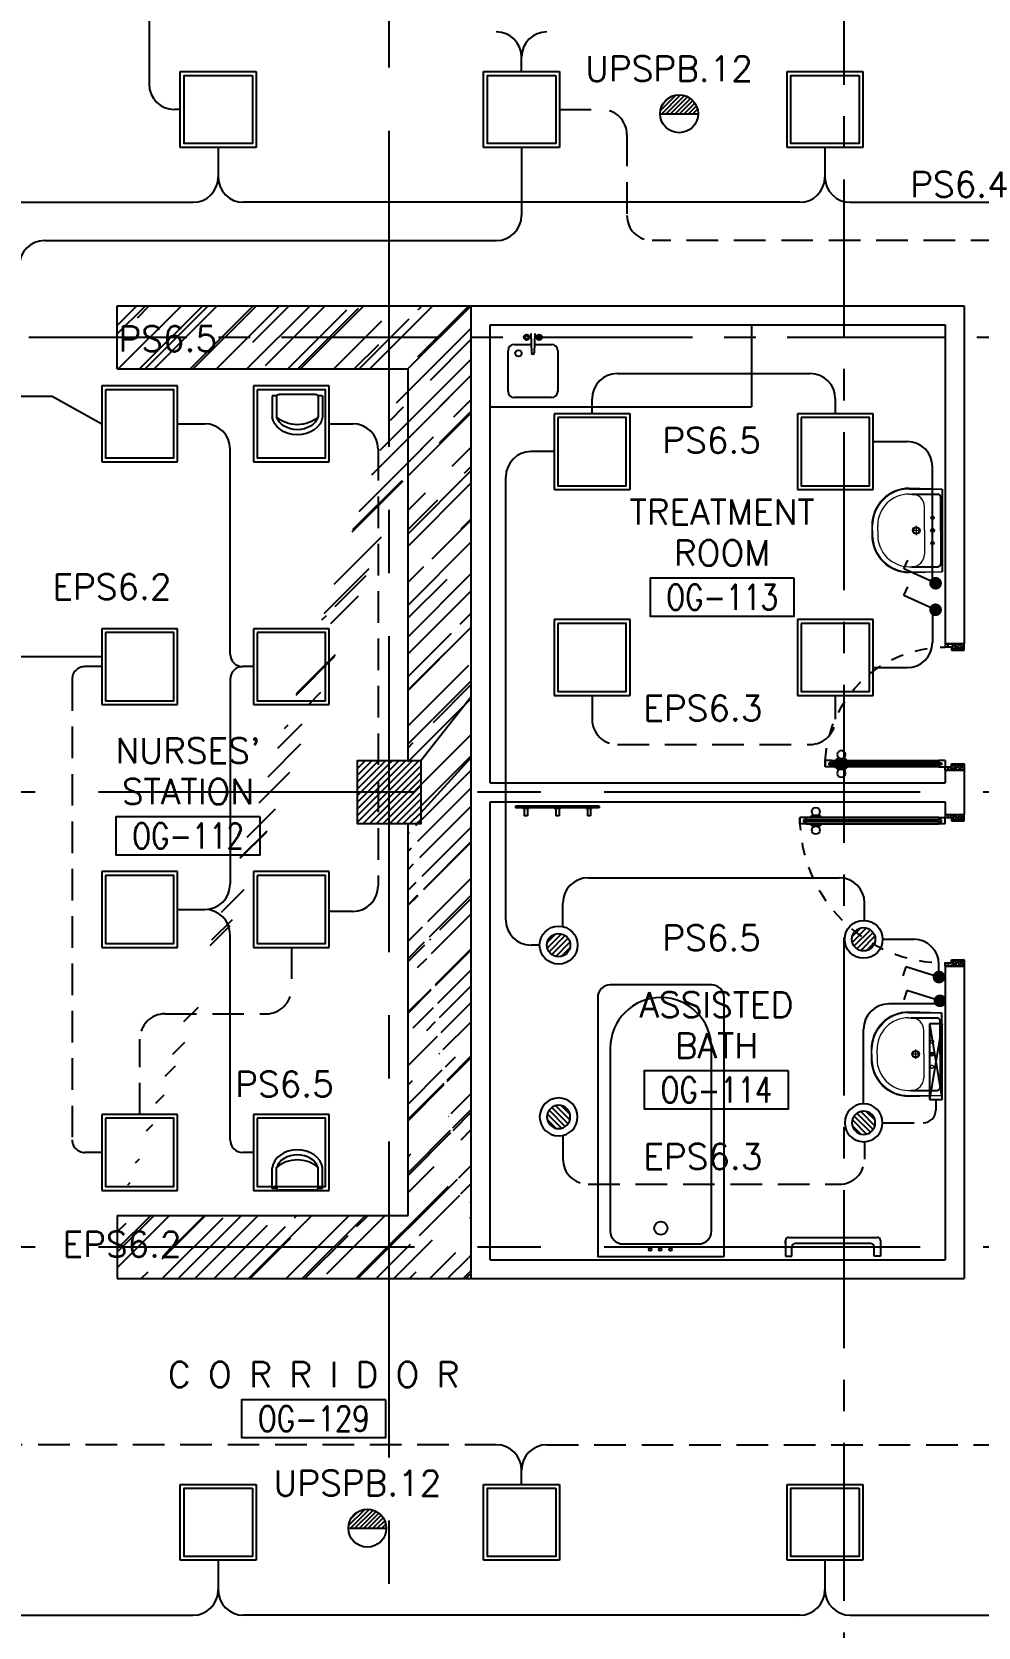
# Model space of a CAD drawing. Extents: x 0 to 92.9, y -1.3 to 78.2.
# Drawn here: x 65.22 to 72.7, y 13.33 to 25.96 of the extents above; entities that cross this region are included whole.
import ezdxf
from ezdxf.enums import TextEntityAlignment as Align

# ---------------------------------------------------------------- set-up
doc = ezdxf.new("R2010")
doc.units = 0
doc.header["$MEASUREMENT"] = 0
for name, pattern in [('CENTER', [2, 1.25, -0.25, 0.25, -0.25]), ('CENTERX2', [4, 2.5, -0.5, 0.5, -0.5]), ('DASHED', [0.75, 0.5, -0.25]), ('HIDDEN', [0.375, 0.25, -0.125])]:
    doc.linetypes.add(name, pattern=pattern)
doc.layers.get('0').update_dxf_attribs({"color": 11, "linetype": 'CONTINUOUS'})
for name, color, linetype in [('A-FUR-ACCES', 11, 'CONTINUOUS'), ('AXES', 11, 'CENTERX2'), ('AXES1', 11, 'CENTER'), ('COL', 11, 'CONTINUOUS'), ('COUNTER', 11, 'CONTINUOUS'), ('DOOR', 11, 'CONTINUOUS'), ('E-CLINE', 2, 'CONTINUOUS'), ('E-HLINE', 2, 'HIDDEN'), ('E-LITE', 4, 'CONTINUOUS'), ('E-SWITCH', 4, 'CONTINUOUS'), ('E-TEXT', 4, 'CONTINUOUS'), ('E-TRXT', 4, 'CONTINUOUS'), ('EL-LITE', 4, 'CONTINUOUS'), ('FIX', 11, 'CONTINUOUS'), ('FMCHAIR', 11, 'CONTINUOUS'), ('HAT', 11, 'CONTINUOUS'), ('NON-MEDICAL', 11, 'CONTINUOUS'), ('RM-BOX', 11, 'CONTINUOUS'), ('RM-NAME', 11, 'CONTINUOUS'), ('RM-NO', 11, 'CONTINUOUS'), ('WALL', 11, 'CONTINUOUS')]:
    doc.layers.add(name, color=color, linetype=linetype)
doc.styles.add('ROMANS', font='ROMANS.shx', dxfattribs={"width": 0.6})
pattern_1 = [(45, (-250.49272, -112.96213), (0.25455844, 0.6788225), [4.5, -0.6, 1.5, -0.3]), (45, (-250.31665, -112.57393), (-0.49426764, 0.07000357), [0.9, -0.099, 1.8, -0.225]), (45, (-250.56696, -112.67575), (0.96095812, 1.24521504), [2.4, -0.42, 1.2, -0.3])]

# ---------------------------------------------------------------- blocks, each defined once
blk = doc.blocks.new('DOOR-10')
at = {"layer": 'DOOR', "color": 0, "linetype": 'ByBlock'}
for p, q in [((-76, 1018), (-83, 1018)), ((-83, 928), (-83, 1018)), ((-26, 1100), (-76, 1100)), ((-76, 1100), (-26, 1100)), ((-76, 1050), (-76, 1100)), ((-59, 1050), (-76, 1050)), ((-43, 1070), (-59, 1070)), ((-59, 1050), (-59, 1070)), ((-43, 1050), (-43, 1070)), ((-26, 1050), (-43, 1050)), ((-26, 1050), (-26, 1100)), ((-26, 1018), (-18, 1018)), ((-18, 928), (-18, 1018)), ((-83, 1005), (-92, 1005)), ((-92, 1005), (-92, 940)), ((-83, 940), (-92, 940)), ((-83, 1005), (-83, 940)), ((-76, 928), (-83, 928)), ((-26, 928), (-18, 928)), ((-18, 1005), (-9, 1005)), ((-18, 1005), (-18, 940)), ((-18, 940), (-9, 940)), ((-9, 1005), (-9, 940)), ((-1001, 0), (-1001, 150)), ((-1001, 150), (-976, 150)), ((-1001, 150), (-1001, 0)), ((-976, 150), (-976, 100)), ((-76, 200), (-59, 200)), ((-76, 150), (-76, 200)), ((-76, 150), (-26, 150)), ((-59, 200), (-59, 180)), ((-59, 180), (-43, 180)), ((-43, 200), (-26, 200)), ((-43, 180), (-43, 200)), ((-26, 200), (-26, 150)), ((-1, 150), (-26, 150)), ((-26, 150), (-26, 100)), ((-951, 0), (-1001, 0)), ((-976, 100), (-951, 100)), ((-951, 100), (-951, 0)), ((-51, 100), (-51, 0)), ((-26, 100), (-51, 100)), ((-51, 0), (-1, 0))]:
    blk.add_line(p, q, dxfattribs=at)
at = {"layer": 'DOOR', "linetype": 'ByBlock'}
for p, q in [((-76, 1050), (-76, 200)), ((-59, 200), (-59, 1050)), ((-43, 200), (-43, 1050)), ((-26, 200), (-26, 1050))]:
    blk.add_line(p, q, dxfattribs=at)
at = {"layer": 'DOOR', "color": 9, "linetype": 'ByBlock'}
for p, q in [((-1, 0), (-1, 150)), ((-951, 0), (-1001, 114)), ((-951, 0), (-1001, 40)), ((-951, 0), (-964, 100)), ((-51, 0), (-1, 114)), ((-51, 0), (-37, 100)), ((-51, 0), (-1, 40))]:
    blk.add_line(p, q, dxfattribs=at)
at = {"layer": 'DOOR', "color": 0, "linetype": 'ByBlock'}
for centre in [(-124, 973), (23, 973)]:
    blk.add_circle(centre, 32.4, dxfattribs=at)
at = {"layer": 'DOOR', "linetype": 'HIDDEN', "ltscale": 0.5}
blk.add_arc((-23, 149), 952, 93.1482, 179.9482, dxfattribs=at)
at = {"layer": 'DOOR', "color": 9, "linetype": 'ByBlock'}
for centre, radius, start, end in [((-951, 0), 154, 103.7142, 108.8947), ((-951, 0), 134, 100.72, 111.8402), ((-51, 0), 134, 68.1598, 79.28), ((-51, 0), 154, 71.1053, 76.2858), ((-951, 0), 94.4, 90, 121.9818), ((-951, 0), 74.4, 90, 132.2236), ((-951, 0), 54.4, 90, 156.7926), ((-951, 0), 34.4, 90, 180), ((-951, 0), 14.4, 90, 180), ((-51, 0), 94.4, 58.0182, 90), ((-51, 0), 74.4, 47.7764, 90), ((-51, 0), 54.4, 23.2074, 90), ((-51, 0), 34.4, 0, 90), ((-51, 0), 14.4, 0, 90), ((-51, 0), 114, 64.0838, 77.3774)]:
    blk.add_arc(centre, radius, start, end, dxfattribs=at)
blk = doc.blocks.new('RM1')
at = {"layer": 'RM-BOX'}
blk.add_lwpolyline([(570, -200), (-570, -200), (-570, -500), (570, -500)], close=True, dxfattribs=at)
at = {"layer": 'RM-NAME', "style": 'ROMANS'}
for tag, p in [('ROOMNAME1', (0, 324)), ('ROOMNAME2', (0, 0))]:
    blk.add_attdef(tag, text='', height=200, dxfattribs=at).set_placement(p, align=Align.MIDDLE)
at = {"layer": 'RM-NO', "style": 'ROMANS', "width": 0.8}
blk.add_attdef('ROOMNO', text='', height=200, dxfattribs=at).set_placement((0, -350), align=Align.MIDDLE)
blk = doc.blocks.new('CHR3')
for p, q in [((-0.039, 0.5), (-0.558, 0.5)), ((-0.05, 0.412), (-0.558, 0.412)), ((-0.039, 0.5), (-0.039, 0.412)), ((0, 0.362), (0, -0.362)), ((-0.05, -0.412), (-0.558, -0.412)), ((-0.039, -0.5), (-0.553, -0.5)), ((-0.039, -0.411), (-0.039, -0.5))]:
    blk.add_line(p, q)
for centre, radius, start, end in [((-0.497, 0), 0.503, 97.0495, 263.5769), ((-0.446, 0), 0.427, 105.249, 254.751), ((-0.212, 0), 0.538, 130.0756, 229.9244), ((-0.05, 0.362), 0.05, 0, 90), ((-0.05, -0.362), 0.05, 270, 0)]:
    blk.add_arc(centre, radius, start, end)
blk = doc.blocks.new('COL50')
at = {"layer": 'COL'}
blk.add_lwpolyline([(-250, 250), (-250, -250), (250, -250), (250, 250)], close=True, dxfattribs=at)
blk = doc.blocks.new('*X99')
at = {"color": 0}
for p, q in [((238729, 132663), (239216, 133150)), ((238729, 132716), (239163, 133150)), ((238729, 132769), (239110, 133150)), ((238729, 132822), (239057, 133150)), ((238729, 132875), (239004, 133150)), ((238729, 132928), (238951, 133150)), ((238729, 132981), (238898, 133150)), ((238729, 133034), (238845, 133150)), ((238729, 133087), (238791, 133150)), ((238729, 133140), (238738, 133150)), ((238769, 132650), (239229, 133110)), ((238822, 132650), (239229, 133056)), ((238875, 132650), (239229, 133003)), ((238928, 132650), (239229, 132950)), ((238981, 132650), (239229, 132897)), ((239034, 132650), (239229, 132844)), ((239087, 132650), (239229, 132791)), ((239140, 132650), (239229, 132738)), ((239193, 132650), (239229, 132685))]:
    blk.add_line(p, q, dxfattribs=at)
blk = doc.blocks.new('DOOR100')
at = {"layer": 'DOOR', "color": 0, "linetype": 'ByBlock'}
for p, q in [((-76, 1251), (-76, 1301)), ((-76, 1301), (-26, 1301)), ((-26, 1301), (-76, 1301)), ((-59, 1251), (-59, 1271)), ((-43, 1271), (-59, 1271)), ((-43, 1251), (-43, 1271)), ((-26, 1251), (-26, 1301)), ((-92, 1206), (-92, 1141)), ((-83, 1206), (-92, 1206)), ((-83, 1141), (-92, 1141)), ((-83, 1129), (-83, 1219)), ((-76, 1219), (-83, 1219)), ((-83, 1206), (-83, 1141)), ((-59, 1251), (-76, 1251)), ((-26, 1251), (-43, 1251)), ((-26, 1219), (-19, 1219)), ((-19, 1129), (-19, 1219)), ((-19, 1206), (-19, 1141)), ((-19, 1206), (-10, 1206)), ((-19, 1141), (-10, 1141)), ((-10, 1206), (-10, 1141)), ((-76, 1129), (-83, 1129)), ((-26, 1129), (-19, 1129)), ((-1201, 0), (-1201, 150)), ((-1201, 150), (-1176, 150)), ((-1201, 150), (-1201, 0)), ((-1176, 150), (-1176, 100)), ((-76, 200), (-59, 200)), ((-76, 150), (-76, 200)), ((-76, 150), (-26, 150)), ((-59, 200), (-59, 180)), ((-59, 180), (-43, 180)), ((-43, 200), (-26, 200)), ((-43, 180), (-43, 200)), ((-26, 200), (-26, 150)), ((-1, 150), (-26, 150)), ((-26, 150), (-26, 100)), ((-1, 150), (-1, 0)), ((-1151, 0), (-1201, 0)), ((-1176, 100), (-1151, 100)), ((-1151, 100), (-1151, 0)), ((-51, 100), (-51, 0)), ((-26, 100), (-51, 100)), ((-51, 0), (-1, 0))]:
    blk.add_line(p, q, dxfattribs=at)
at = {"layer": 'DOOR', "linetype": 'ByBlock'}
for p, q in [((-76, 1251), (-76, 200)), ((-59, 200), (-59, 1251)), ((-43, 200), (-43, 1251)), ((-26, 200), (-26, 1251))]:
    blk.add_line(p, q, dxfattribs=at)
at = {"layer": 'DOOR', "color": 9, "linetype": 'ByBlock'}
for p, q in [((-1151, 0), (-1201, 114)), ((-1151, 0), (-1201, 40)), ((-1151, 0), (-1164, 100)), ((-51, 0), (-1, 114)), ((-51, 0), (-38, 100)), ((-51, 0), (-1, 40))]:
    blk.add_line(p, q, dxfattribs=at)
at = {"layer": 'DOOR', "color": 0, "linetype": 'ByBlock'}
for centre in [(-125, 1174), (22, 1174)]:
    blk.add_circle(centre, 32.4, dxfattribs=at)
at = {"layer": 'DOOR', "linetype": 'HIDDEN', "ltscale": 0.5}
blk.add_arc((-27, 152), 1149, 89.961, 180.0931, dxfattribs=at)
at = {"layer": 'DOOR', "color": 9, "linetype": 'ByBlock'}
for centre, radius, start, end in [((-1151, 0), 154, 103.7142, 108.8947), ((-1151, 0), 134, 100.72, 111.8402), ((-51, 0), 134, 68.1598, 79.28), ((-51, 0), 154, 71.1053, 76.2858), ((-1151, 0), 94.4, 90, 121.9818), ((-1151, 0), 74.4, 90, 132.2236), ((-1151, 0), 54.4, 90, 156.7926), ((-1151, 0), 34.4, 90, 180), ((-1151, 0), 14.4, 90, 180), ((-51, 0), 94.4, 58.0182, 90), ((-51, 0), 74.4, 47.7764, 90), ((-51, 0), 54.4, 23.2074, 90), ((-51, 0), 34.4, 0, 90), ((-51, 0), 14.4, 0, 90), ((-51, 0), 114, 64.0838, 77.3774)]:
    blk.add_arc(centre, radius, start, end, dxfattribs=at)
blk = doc.blocks.new('BTUB1')
at = {"layer": 'FIX'}
for points in [[(-500, -25), (-500, -2075, 0.414214), (-400, -2175), (400, -2175, 0.414214), (500, -2075), (500, -25)], [(-400, -1675, 1), (400, -1675), (400, -225, 0.414214), (300, -125), (-300, -125, 0.414214), (-400, -225)]]:
    blk.add_lwpolyline(points, format="xyb", close=True, dxfattribs=at)
for centre, radius in [((-75, -81), 11), ((5, -81), 11), ((85, -81), 11), ((0, -250), 52.2)]:
    blk.add_circle(centre, radius, dxfattribs=at)
blk = doc.blocks.new('LAV-003')
at = {"layer": 'FIX', "linetype": 'Continuous', "lineweight": 20}
for p, q in [((-328, -285), (-328, -25)), ((327, -285), (327, -25)), ((0, -165), (-188, -165)), ((0, -165), (187, -165)), ((-288, -285), (-288, -265)), ((287, -285), (287, -265)), ((0, -535), (-38, -535)), ((0, -575), (-38, -575)), ((0, -535), (37, -535)), ((0, -575), (37, -575))]:
    blk.add_line(p, q, dxfattribs=at)
at = {"layer": 'FIX', "linetype": 'ByBlock'}
blk.add_line((-328, -25), (327, -25), dxfattribs=at)
at = {"layer": 'FIX', "linetype": 'ByBlock', "ltscale": 0.3}
for p, q in [((-288, -265), (-288, -60)), ((0, -35), (-262, -35)), ((0, -35), (262, -35)), ((287, -265), (287, -60))]:
    blk.add_line(p, q, dxfattribs=at)
at = {"layer": 'FIX', "lineweight": 20}
for p, q in [((-16, -101), (15, -101)), ((0, -85), (0, -116))]:
    blk.add_line(p, q, dxfattribs=at)
at = {"layer": 'FIX', "linetype": 'DASHED', "lineweight": 20, "ltscale": 0.04}
for p, q in [((-36, -230), (37, -230)), ((0, -194), (0, -266))]:
    blk.add_line(p, q, dxfattribs=at)
at = {"layer": 'FIX', "linetype": 'Continuous', "lineweight": 20}
blk.add_lwpolyline([(295, -25), (0, -25), (-328, -25), (-335, -285, 0.414214), (-38, -582), (0, -582), (37, -582, 0.414214), (334, -285), (327, -25), (0, -25)], format="xyb", dxfattribs=at)
at = {"layer": 'FIX', "linetype": 'HIDDEN', "lineweight": 20, "ltscale": 0.05}
for centre in [(-100, -101), (100, -101)]:
    blk.add_circle(centre, 12.4, dxfattribs=at)
at = {"layer": 'FIX', "lineweight": 20}
for centre, radius in [((0, -101), 15.5), ((0, -230), 29.5), ((0, -230), 22.5)]:
    blk.add_circle(centre, radius, dxfattribs=at)
at = {"layer": 'FIX', "linetype": 'ByBlock', "ltscale": 0.3}
for centre, start, end in [((-262, -60), 90, 180), ((262, -60), 0, 90)]:
    blk.add_arc(centre, 25, start, end, dxfattribs=at)
at = {"layer": 'FIX', "linetype": 'Continuous', "lineweight": 20}
for centre, radius, start, end in [((-188, -265), 100, 90, 180), ((187, -265), 100, 0, 90), ((-38, -285), 290, 180, 270), ((-38, -285), 250, 180, 270), ((37, -285), 250, 270, 0), ((37, -285), 290, 270, 0)]:
    blk.add_arc(centre, radius, start, end, dxfattribs=at)
blk = doc.blocks.new('L42')
at = {"layer": 'E-LITE'}
for p, q in [((0.3, 0.3), (-0.3, 0.3)), ((-0.3, 0.3), (-0.3, -0.3)), ((0.3, -0.3), (0.3, 0.3)), ((-0.3, -0.3), (0.3, -0.3))]:
    blk.add_line(p, q, dxfattribs=at)
at = {"layer": 'E-LITE', "color": 8}
blk.add_lwpolyline([(-0.27, 0.27), (-0.27, -0.27), (0.27, -0.27), (0.27, 0.27)], close=True, dxfattribs=at)
blk = doc.blocks.new('*X49')
at = {"color": 0}
for p, q in [((21548.527, 18540.142), (21548.801, 18540.415)), ((21548.529, 18539.966), (21548.977, 18540.414)), ((21548.584, 18539.845), (21549.098, 18540.359)), ((21548.672, 18539.756), (21549.187, 18540.271)), ((21548.793, 18539.7), (21549.243, 18540.15)), ((21548.966, 18539.696), (21549.246, 18539.977))]:
    blk.add_line(p, q, dxfattribs=at)
blk = doc.blocks.new('SPOT')
at = {"layer": 'E-LITE'}
for radius in [0.6, 0.369]:
    blk.add_circle((0, 0), radius, dxfattribs=at)
at = {"layer": 'E-LITE', "color": 8}
blk.add_blockref('*X49', (-21548.886, -18540.056), dxfattribs=at)
blk = doc.blocks.new('1G1W')
for p, q in [((0, 0), (0.55, 0)), ((0.55, 0), (0.55, -0.15))]:
    blk.add_line(p, q)
at = {"const_width": 0.1}
blk.add_lwpolyline([(-0.05, 0, 1), (0.05, 0, 1)], format="xyb", close=True, dxfattribs=at)
blk = doc.blocks.new('MR20')
at = {"layer": 'E-LITE'}
for p, q in [((-300, 100), (-300, 0)), ((-300, 100), (-300, 0)), ((-300, 0), (300, 0)), ((-300, 0), (300, 0)), ((-300, 0), (300, 0)), ((-300, 0), (-300, 0)), ((300, 0), (300, 100)), ((300, 0), (300, 100)), ((300, 0), (300, 0))]:
    blk.add_line(p, q, dxfattribs=at)
at = {"layer": 'E-LITE', "color": 3}
blk.add_line((300, 100), (-300, 100), dxfattribs=at)
at = {"layer": 'E-LITE', "color": 8}
for p, q in [((300, 0), (-300, 100)), ((300, 100), (-300, 0))]:
    blk.add_line(p, q, dxfattribs=at)
blk = doc.blocks.new('EL')
at = {"layer": 'EL-LITE'}
h = blk.add_hatch(dxfattribs=at)
h.set_pattern_fill('ANSI31', color=4, scale=0.2, style=0)
h.set_pattern_definition([(45, (587.071197, 567.777136), (-0.0176776695, 0.0176776695), [])])
h.paths.add_polyline_path([(0.15, 0, 1), (-0.15, 0)])
at = {"layer": 'EL-LITE', "color": 4}
blk.add_line((-0.15, 0), (0.15, 0), dxfattribs=at)
blk.add_circle((0, 0), 0.15, dxfattribs=at)

msp = doc.modelspace()

# ---------------------------------------------------------------- hatches: boundary and pattern name
at = {"layer": 'COUNTER', "linetype": 'ByBlock'}
h = msp.add_hatch(dxfattribs=at)
h.set_pattern_fill('AR-RROOF', color=256, scale=0.3, angle=45, style=0)
h.set_pattern_definition(pattern_1)
edge = h.paths.add_edge_path()
edge.add_line((68.193, 16.588), (68.193, 19.688))
edge.add_line((68.693, 16.088), (68.693, 23.788))
edge.add_line((65.893, 16.588), (65.893, 16.088))
edge.add_line((65.893, 16.588), (68.193, 16.588))
edge.add_line((65.893, 16.088), (68.693, 16.088))
edge.add_line((68.193, 20.188), (68.193, 23.288))
h = msp.add_hatch(dxfattribs=at)
h.set_pattern_fill('AR-RROOF', color=256, scale=0.3, angle=45, style=0)
h.set_pattern_definition(pattern_1)
h.paths.add_polyline_path([(65.893, 23.788), (65.893, 23.288), (68.043, 23.288), (68.043, 23.788)])
h.paths.add_polyline_path([(68.193, 23.288), (68.193, 22.333), (68.693, 22.333), (68.693, 23.788), (68.043, 23.788), (68.043, 23.288)])
h = msp.add_hatch(dxfattribs=at)
h.set_pattern_fill('AR-RROOF', color=256, scale=0.3, angle=45, style=0)
h.set_pattern_definition(pattern_1)
h.paths.add_polyline_path([(68.693, 20.695), (68.293, 20.188), (68.293, 19.938), (68.442, 19.938), (68.693, 20.212)])

# ---------------------------------------------------------------- linework, layer by layer
at = {"layer": 'A-FUR-ACCES'}
for p, q in [((69.705, 19.828), (69.044, 19.828)), ((69.044, 19.828), (69.044, 19.815)), ((69.705, 19.828), (69.705, 19.815)), ((69.705, 19.815), (69.044, 19.815)), ((69.1, 19.815), (69.1, 19.81)), ((69.15, 19.81), (69.1, 19.81)), ((69.112, 19.81), (69.112, 19.752)), ((69.137, 19.752), (69.112, 19.752)), ((69.137, 19.81), (69.137, 19.752)), ((69.15, 19.815), (69.15, 19.81)), ((69.35, 19.815), (69.35, 19.81)), ((69.4, 19.81), (69.35, 19.81)), ((69.362, 19.81), (69.362, 19.752)), ((69.387, 19.752), (69.362, 19.752)), ((69.387, 19.81), (69.387, 19.752)), ((69.4, 19.815), (69.4, 19.81)), ((69.6, 19.815), (69.6, 19.81)), ((69.65, 19.81), (69.6, 19.81)), ((69.612, 19.81), (69.612, 19.752)), ((69.637, 19.752), (69.612, 19.752)), ((69.637, 19.81), (69.637, 19.752)), ((69.65, 19.815), (69.65, 19.81)), ((71.204, 16.415), (71.904, 16.415)), ((71.179, 16.365), (71.179, 16.39)), ((71.179, 16.39), (71.179, 16.365)), ((71.179, 16.365), (71.179, 16.265)), ((71.229, 16.265), (71.229, 16.34)), ((71.854, 16.365), (71.254, 16.365)), ((71.879, 16.265), (71.879, 16.34)), ((71.929, 16.39), (71.929, 16.365)), ((71.929, 16.365), (71.929, 16.265)), ((71.179, 16.265), (71.229, 16.265)), ((71.929, 16.265), (71.879, 16.265))]:
    msp.add_line(p, q, dxfattribs=at)
for centre, start, end in [((71.204, 16.39), 90, 180), ((71.904, 16.39), 0, 90), ((71.254, 16.34), 90, 180), ((71.854, 16.34), 0, 90)]:
    msp.add_arc(centre, 0.025, start, end, dxfattribs=at)
at = {"layer": 'AXES'}
for p, q in [((68.043, -1.327), (68.043, 77.486)), ((92.243, 19.938), (24.203, 19.938)), ((92.243, 16.338), (24.203, 16.338))]:
    msp.add_line(p, q, dxfattribs=at)
at = {"layer": 'AXES1'}
for p, q in [((71.643, 5.538), (71.643, 64.358)), ((82.443, 23.538), (24.203, 23.538))]:
    msp.add_line(p, q, dxfattribs=at)
at = {"layer": 'COUNTER'}
for p, q in [((65.893, 23.788), (68.693, 23.788)), ((65.893, 23.288), (65.893, 23.788)), ((68.693, 16.088), (68.693, 23.788)), ((65.893, 23.288), (68.193, 23.288)), ((68.193, 20.188), (68.193, 23.288)), ((68.193, 16.588), (68.193, 19.688)), ((65.893, 16.588), (68.193, 16.588)), ((65.893, 16.588), (65.893, 16.088)), ((65.893, 16.088), (68.693, 16.088))]:
    msp.add_line(p, q, dxfattribs=at)
at = {"layer": 'COUNTER', "linetype": 'ByBlock'}
for p, q in [((68.293, 20.188), (68.693, 20.695)), ((68.293, 19.776), (68.693, 20.212)), ((68.193, 20.188), (68.293, 20.188)), ((68.293, 20.188), (68.293, 19.688)), ((68.293, 19.688), (68.193, 19.688))]:
    msp.add_line(p, q, dxfattribs=at)
at = {"layer": 'E-CLINE', "color": 4}
for p, q in [((66.144, 27.444), (66.144, 25.542)), ((66.391, 25.342), (66.344, 25.342)), ((64.491, 24.607), (66.491, 24.607)), ((71.291, 24.607), (66.891, 24.607)), ((71.691, 24.607), (73.691, 24.607)), ((69.849, 23.252), (71.373, 23.252)), ((69.649, 22.934), (69.649, 23.052)), ((66.785, 21.032), (66.785, 22.654)), ((66.785, 20.832), (66.785, 19.21)), ((69.618, 19.261), (71.604, 19.261)), ((66.37, 19.01), (66.585, 19.01)), ((69.418, 18.874), (69.418, 19.061)), ((71.804, 18.924), (71.804, 19.061)), ((66.785, 17.187), (66.785, 18.81)), ((72.368, 17.505), (72.368, 17.422)), ((64.491, 13.424), (66.491, 13.424)), ((71.291, 13.424), (66.891, 13.424)), ((71.691, 13.424), (73.691, 13.424))]:
    msp.add_line(p, q, dxfattribs=at)
at = {"layer": 'E-CLINE', "color": 4, "linetype": 'ByBlock'}
for p, q in [((69.091, 25.642), (69.091, 25.756)), ((66.691, 25.042), (66.691, 24.807)), ((71.491, 25.042), (71.491, 24.807)), ((71.573, 23.052), (71.573, 22.934)), ((66.37, 22.854), (66.585, 22.854)), ((67.57, 22.854), (67.756, 22.854)), ((69.349, 22.634), (69.166, 22.634)), ((68.966, 18.928), (68.966, 22.434)), ((66.97, 20.932), (66.885, 20.932)), ((67.756, 18.995), (67.57, 18.995)), ((69.234, 18.728), (69.166, 18.728)), ((66.97, 17.087), (66.885, 17.087)), ((69.091, 14.459), (69.091, 14.573)), ((66.691, 13.859), (66.691, 13.624)), ((71.491, 13.859), (71.491, 13.624))]:
    msp.add_line(p, q, dxfattribs=at)
for centre, radius, start, end in [((68.891, 25.756), 0.2, 0, 90), ((69.291, 25.756), 0.2, 90, 180), ((66.491, 24.807), 0.2, 270, 0), ((66.891, 24.807), 0.2, 180, 270), ((71.291, 24.807), 0.2, 270, 0), ((71.691, 24.807), 0.2, 180, 270), ((66.585, 22.654), 0.2, 0, 90), ((67.756, 22.654), 0.2, 0, 90), ((69.166, 22.434), 0.2, 90, 180), ((66.885, 21.032), 0.1, 180, 270), ((66.885, 20.832), 0.1, 90, 180), ((67.756, 19.195), 0.2, 270, 0), ((69.166, 18.928), 0.2, 180, 270), ((72.268, 17.422), 0.1, 270, 0), ((66.885, 17.187), 0.1, 180, 270), ((68.891, 14.573), 0.2, 0, 90), ((69.291, 14.573), 0.2, 90, 180), ((66.491, 13.624), 0.2, 270, 0), ((66.891, 13.624), 0.2, 180, 270), ((71.291, 13.624), 0.2, 270, 0), ((71.691, 13.624), 0.2, 180, 270)]:
    msp.add_arc(centre, radius, start, end, dxfattribs=at)
at = {"layer": 'E-CLINE', "color": 4}
for centre, start, end in [((66.344, 25.542), 180, 270), ((69.849, 23.052), 90, 180), ((71.373, 23.052), 0, 90), ((66.585, 19.21), 270, 0), ((69.618, 19.061), 90, 180), ((71.604, 19.061), 0, 90), ((66.585, 18.81), 0, 90)]:
    msp.add_arc(centre, 0.2, start, end, dxfattribs=at)
at = {"layer": 'E-HLINE', "color": 4}
for p, q in [((69.391, 25.342), (69.724, 25.342)), ((69.924, 25.142), (69.924, 24.504)), ((72.896, 24.304), (70.124, 24.304)), ((67.956, 22.654), (67.956, 19.195)), ((65.77, 20.932), (65.635, 20.932)), ((65.535, 20.832), (65.535, 17.187)), ((69.649, 20.704), (69.649, 20.516)), ((71.573, 20.704), (71.573, 20.516)), ((69.849, 20.316), (71.373, 20.316)), ((67.27, 18.71), (67.27, 18.384)), ((66.27, 18.184), (67.07, 18.184)), ((66.07, 17.387), (66.07, 17.984)), ((71.947, 17.322), (72.268, 17.322)), ((69.418, 17.222), (69.418, 17.035)), ((71.804, 17.172), (71.804, 17.035)), ((65.77, 17.087), (65.635, 17.087)), ((69.618, 16.835), (71.604, 16.835)), ((68.891, 14.773), (62.091, 14.773)), ((69.291, 14.773), (76.091, 14.773))]:
    msp.add_line(p, q, dxfattribs=at)
for centre, radius, start, end in [((69.724, 25.142), 0.2, 0, 90), ((70.124, 24.504), 0.2, 180, 270), ((65.635, 20.832), 0.1, 90, 180), ((69.849, 20.516), 0.2, 180, 270), ((71.373, 20.516), 0.2, 270, 0), ((67.07, 18.384), 0.2, 270, 0), ((66.27, 17.984), 0.2, 90, 180), ((65.635, 17.187), 0.1, 180, 270), ((69.618, 17.035), 0.2, 180, 270), ((71.604, 17.035), 0.2, 270, 0)]:
    msp.add_arc(centre, radius, start, end, dxfattribs=at)
at = {"layer": 'E-SWITCH', "color": 4}
for p, q in [((69.091, 25.042), (69.091, 24.504)), ((65.317, 24.304), (68.891, 24.304)), ((64.742, 23.074), (65.377, 23.074)), ((65.377, 23.074), (65.77, 22.854)), ((71.873, 22.714), (72.141, 22.714)), ((72.341, 21.592), (72.341, 22.514)), ((72.341, 21.382), (72.341, 21.124)), ((65.77, 21.009), (64.948, 21.009)), ((71.873, 20.924), (72.141, 20.924)), ((71.947, 18.774), (72.193, 18.774)), ((72.393, 18.475), (72.393, 18.574)), ((72.394, 18.263), (71.997, 18.263)), ((71.797, 17.472), (71.797, 18.063))]:
    msp.add_line(p, q, dxfattribs=at)
for centre, start, end in [((68.891, 24.504), 270, 0), ((65.317, 24.104), 90, 180), ((72.141, 22.514), 0, 90), ((72.141, 21.124), 270, 0), ((72.193, 18.574), 0, 90), ((71.997, 18.063), 90, 180)]:
    msp.add_arc(centre, 0.2, start, end, dxfattribs=at)
at = {"layer": 'NON-MEDICAL'}
for p, q in [((70.909, 23.638), (70.909, 22.988)), ((69.164, 23.57), (69.17, 23.415)), ((69.196, 23.57), (69.19, 23.415)), ((68.984, 23.111), (68.984, 23.432)), ((69.034, 23.482), (69.17, 23.482)), ((69.19, 23.482), (69.327, 23.482)), ((69.377, 23.432), (69.377, 23.111)), ((68.843, 22.988), (70.909, 22.988)), ((69.327, 23.061), (69.034, 23.061))]:
    msp.add_line(p, q, dxfattribs=at)
for centre, radius in [((69.131, 23.539), 0.0217), ((69.131, 23.539), 0.014), ((69.23, 23.539), 0.0217), ((69.23, 23.539), 0.014), ((69.066, 23.412), 0.0255)]:
    msp.add_circle(centre, radius, dxfattribs=at)
for centre, radius, start, end in [((69.034, 23.432), 0.0499, 90, 180), ((69.18, 23.415), 0.00997, 180, 0), ((69.327, 23.432), 0.0499, 0, 90), ((69.034, 23.111), 0.0499, 180, 270), ((69.327, 23.111), 0.0499, 270, 0)]:
    msp.add_arc(centre, radius, start, end, dxfattribs=at)
at = {"layer": 'WALL'}
for p, q in [((68.693, 16.088), (68.693, 23.788)), ((68.693, 23.788), (72.593, 23.788)), ((68.693, 22.638), (68.693, 23.788)), ((72.593, 23.788), (72.593, 21.113)), ((68.843, 20.013), (68.843, 23.638)), ((68.843, 23.638), (72.443, 23.638)), ((72.443, 23.638), (72.443, 21.113)), ((72.443, 21.113), (72.593, 21.113)), ((72.443, 20.113), (72.443, 20.013)), ((72.443, 20.113), (72.593, 20.113)), ((72.593, 20.113), (72.593, 19.763)), ((68.843, 20.013), (72.443, 20.013)), ((68.843, 19.863), (72.443, 19.863)), ((68.843, 16.238), (68.843, 19.863)), ((72.443, 19.863), (72.443, 19.763)), ((72.443, 19.763), (72.593, 19.763)), ((72.443, 18.563), (72.443, 16.238)), ((72.443, 18.563), (72.593, 18.563)), ((72.593, 18.563), (72.593, 16.088)), ((68.843, 16.238), (72.443, 16.238)), ((68.693, 16.088), (72.593, 16.088))]:
    msp.add_line(p, q, dxfattribs=at)
at = {"layer": 'WALL', "linetype": 'ByBlock', "ltscale": 0.3}
msp.add_lwpolyline([(67.793, 20.188), (68.293, 20.188), (68.293, 19.688), (67.793, 19.688)], close=True, dxfattribs=at)

# ---------------------------------------------------------------- block references
at = {"layer": 'COL', "xscale": -0.001000000003841706, "yscale": 0.000999999996565748, "zscale": 0.001}
msp.add_blockref('COL50', (68.043, 19.938), dxfattribs=at)
at = {"layer": 'DOOR', "color": 0, "linetype": 'ByBlock', "ltscale": 0.3, "xscale": -0.000999999996565748, "yscale": 0.000999999996565748, "zscale": 0.001, "rotation": 90}
msp.add_blockref('DOOR-10', (72.593, 20.112), dxfattribs=at)
at = {"layer": 'DOOR', "color": 0, "linetype": 'ByBlock', "xscale": 0.000999999996565748, "yscale": 0.000999999996565748, "zscale": 0.001, "rotation": 90}
msp.add_blockref('DOOR100', (72.593, 19.763), dxfattribs=at)
at = {"layer": 'E-CLINE', "color": 4, "xscale": 0.0009999999892897904, "yscale": 0.0009999999892897904, "zscale": 0.001, "rotation": 90}
msp.add_blockref('MR20', (72.418, 17.805), dxfattribs=at)
at = {"layer": 'E-LITE', "color": 4, "xscale": -1}
for p in [(66.691, 25.342), (69.091, 25.342), (71.491, 25.342), (66.691, 14.159), (69.091, 14.159), (71.491, 14.159)]:
    msp.add_blockref('L42', p, dxfattribs=at)
at = {"layer": 'E-LITE'}
for p in [(70.337, 25.308), (67.871, 14.113)]:
    msp.add_blockref('EL', p, dxfattribs=at)
at = {"layer": 'E-LITE', "color": 4}
for p in [(66.07, 22.854), (67.27, 22.854), (69.649, 22.634), (71.573, 22.634), (66.07, 20.932), (67.27, 20.932), (69.649, 21.004), (71.573, 21.004), (66.07, 19.01), (67.27, 19.01), (66.07, 17.087), (67.27, 17.087)]:
    msp.add_blockref('L42', p, dxfattribs=at)
at = {"layer": 'E-LITE', "color": 4, "xscale": 0.25, "yscale": 0.25, "zscale": 0.25}
for p in [(69.384, 18.728), (71.797, 18.774)]:
    msp.add_blockref('SPOT', p, dxfattribs=at)
at = {"layer": 'E-LITE', "color": 4, "xscale": -0.25, "yscale": 0.25, "zscale": 0.25, "rotation": 180}
for p in [(69.384, 17.368), (71.797, 17.322)]:
    msp.add_blockref('SPOT', p, dxfattribs=at)
at = {"layer": 'E-SWITCH', "color": 4, "yscale": 0.5, "zscale": 0.5}
for p, xscale, rotation in [((72.366, 21.592), 0.5000000000102078, 155.4257555511032), ((72.366, 21.382), 0.5000000000102078, 155.4257555511032), ((72.393, 18.475), -0.5000000000093613, 342.9868847813777), ((72.401, 18.287), -0.5000000000093613, 342.9868847813777)]:
    msp.add_blockref('1G1W', p, dxfattribs=dict(at, xscale=xscale, rotation=rotation))
at = {"layer": 'FIX', "yscale": 0.000999999996565748, "zscale": 0.001}
for name, p, xscale, rotation in [('LAV-003', (72.443, 22.01), 0.000999999996565748, 270), ('BTUB1', (70.193, 16.238), 0.001000000003841706, 180)]:
    msp.add_blockref(name, p, dxfattribs=dict(at, xscale=xscale, rotation=rotation))
at = {"layer": 'FIX', "linetype": 'ByBlock', "ltscale": 0.3, "xscale": 0.000999999996565748, "yscale": 0.000999999996565748, "zscale": 0.001, "rotation": 270}
msp.add_blockref('LAV-003', (72.438, 17.865), dxfattribs=at)
at = {"layer": 'FMCHAIR', "yscale": 0.4000000000014552, "zscale": 0.36, "rotation": 270}
for p, xscale in [((67.317, 23.087), -0.319999999999709), ((67.317, 16.788), 0.319999999999709)]:
    msp.add_blockref('CHR3', p, dxfattribs=dict(at, xscale=xscale))
at = {"layer": 'HAT', "xscale": 0.001000000003841706, "yscale": 0.000999999996565748, "zscale": 0.001}
msp.add_blockref('*X99', (-170.935, -112.962), dxfattribs=at)
at = {"layer": 'RM-NAME', "xscale": 0.001000000003841706, "yscale": 0.000999999996565748, "zscale": 0.001}
for p, values in [((70.677, 21.832), {'ROOMNO': 'OG-113', 'ROOMNAME2': 'ROOM', 'ROOMNAME1': 'TREATMENT'}), ((66.452, 19.943), {'ROOMNO': 'OG-112', 'ROOMNAME2': 'STATION', 'ROOMNAME1': "NURSES'"}), ((70.632, 17.932), {'ROOMNO': 'OG-114', 'ROOMNAME2': 'BATH', 'ROOMNAME1': 'ASSISTED'}), ((67.446, 15.33), {'ROOMNO': 'OG-129', 'ROOMNAME2': 'C O R R I D O R'})]:
    msp.add_blockref('RM1', p, dxfattribs=at).add_auto_attribs(values)

# ---------------------------------------------------------------- texts
at = {"layer": 'E-TEXT', "color": 4, "style": 'ROMANS'}
for s, p in [(' PS6.4', (72.028, 24.649)), (' PS6.5', (65.765, 23.427)), (' PS6.5', (70.067, 22.623)), ('EPS6.2', (65.379, 21.464)), ('EPS6.3', (70.054, 20.503)), (' PS6.5', (70.067, 18.685)), (' PS6.5', (66.688, 17.527)), ('EPS6.3', (70.054, 16.954)), ('EPS6.2', (65.459, 16.26))]:
    msp.add_text(s, height=0.2, dxfattribs=at).set_placement(p)
at = {"layer": 'E-TRXT', "color": 4, "style": 'ROMANS'}
for p in [(69.593, 25.565), (67.128, 14.37)]:
    msp.add_text('UPSPB.12', height=0.2, dxfattribs=at).set_placement(p)

doc.saveas('drawing.dxf')
